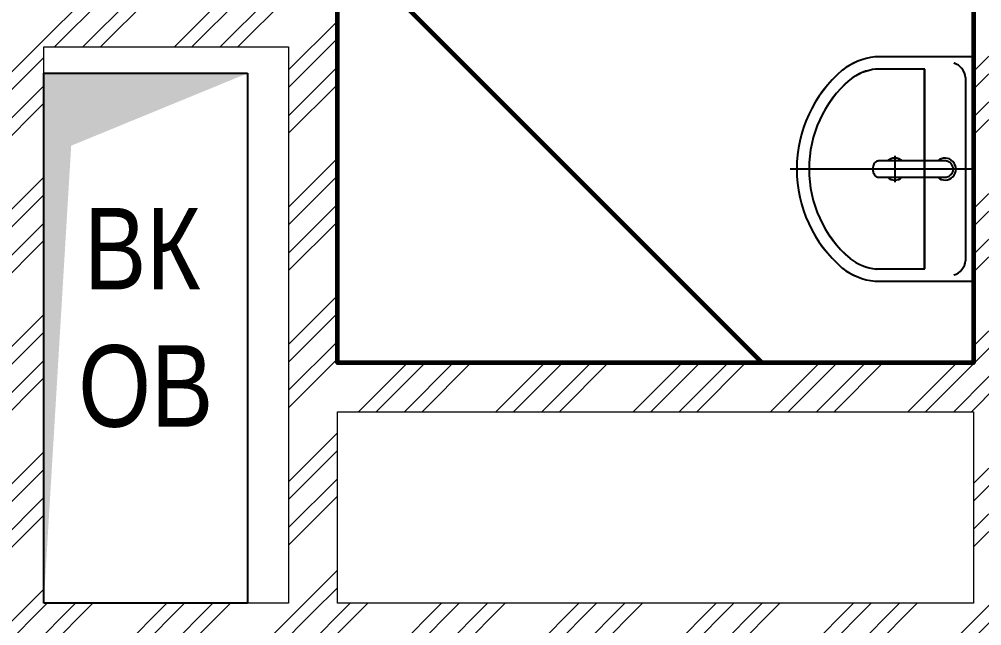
# Model space of a CAD drawing. Header units: millimetres. Extents: x 470010 to 1231400, y -134005 to 421770.
# Drawn here: x 687584 to 689944, y -38136 to -36649 of the extents above; entities that cross this region are included whole.
import ezdxf
from ezdxf.enums import TextEntityAlignment as Align

# ---------------------------------------------------------------- set-up
doc = ezdxf.new("R2010")
doc.units = ezdxf.units.MM
doc.layers.get('Defpoints').update_dxf_attribs({"color": 140})
for name, color, linetype, lineweight in [('0) шп потолок', 3, 'Continuous', 60), ('АР_Стены кирпич', 32, 'Continuous', 20), ('АР_Штриховка', 8, 'Continuous', 0), ('ВК_Шахты', 5, 'Continuous', 9)]:
    doc.layers.add(name, color=color, linetype=linetype, lineweight=lineweight)
doc.styles.add('style1', font='ARIALN.TTF')
pattern_1 = [(45, (602274.53, -216024.5), (-168.3798, 168.3798), []), (45, (602386.78, -216024.5), (-168.3798, 168.3798), [])]
pattern_2 = [(45, (-63444.08, -115658.25), (-168.3798, 168.3798), []), (45, (-63331.83, -115658.25), (-168.3798, 168.3798), [])]

# ---------------------------------------------------------------- blocks, each defined once
blk = doc.blocks.new('A$C9108343f')
at = {"layer": 'АР_Штриховка', "linetype": 'Continuous', "lineweight": 0, "true_color": 0x000000}
h = blk.add_hatch(dxfattribs=at)
h.set_pattern_fill('ANSI32', color=18, scale=25, style=0)
h.set_pattern_definition([(45, (-63444.08, -115658.25), (-168.3798, 168.3798), []), (45, (-63331.83, -115658.25), (-168.3798, 168.3798), [])])
h.paths.add_polyline_path([(24205, 62285), (24285, 62255), (24325, 62285), (24325, 62755), (24265, 62815), (24205, 62755)], flags=0)
h.paths.add_polyline_path([(24205, 62875), (24265, 62815), (24325, 62875), (24325, 65085), (24205, 65205)], flags=0)
h = blk.add_hatch(dxfattribs=at)
h.set_pattern_fill('ANSI32', color=18, scale=25, angle=-360, style=0)
h.set_pattern_definition(pattern_2)
h.paths.add_polyline_path([(21925, 65085), (21845, 65115), (21805, 65085), (21805, 63650.2), (21895, 63690.2), (21925, 63770.2)], flags=0)
h.paths.add_polyline_path([(21925, 63650.2), (21895, 63690.2), (21805, 63650.2), (21805, 62525), (21835, 62485), (21925, 62525)], flags=0)
h.paths.add_polyline_path([(21925, 62525), (21835, 62485), (21805, 62405), (21805, 62285), (21845, 62255), (21925, 62285)], flags=0)
h = blk.add_hatch(dxfattribs=at)
h.set_pattern_fill('ANSI32', color=18, scale=25, angle=-360, style=0)
h.set_pattern_definition([(45, (-63444.08, -115658.25), (-168.3798, 168.3798), []), (45, (-63331.83, -115658.25), (-168.3798, 168.3798), [])])
h.paths.add_polyline_path([(22645, 64305), (22525, 64305), (22525, 63770.2), (22555, 63690.2), (22645, 63650.2)], flags=0)
h.paths.add_polyline_path([(22645, 63650.2), (22555, 63690.2), (22525, 63650.2), (22525, 62755), (22615, 62795), (22645, 62875)], flags=0)
h.paths.add_polyline_path([(22645, 62755), (22615, 62795), (22525, 62755), (22525, 62285), (22565, 62255), (22645, 62285)], flags=0)
h = blk.add_hatch(dxfattribs=at)
h.set_pattern_fill('ANSI32', color=18, scale=25, angle=-360, style=0)
h.set_pattern_definition([(45, (-63444.08, -115658.25), (-168.3798, 168.3798), []), (45, (-63331.83, -115658.25), (-168.3798, 168.3798), [])])
h.paths.add_polyline_path([(21925, 63770.2), (21895, 63690.2), (21925, 63650.2), (22525, 63650.2), (22555, 63690.2), (22525, 63770.2)], flags=0)
h = blk.add_hatch(dxfattribs=at)
h.set_pattern_fill('ANSI32', color=18, scale=25, style=0)
h.set_pattern_definition([(45, (-63444.08, -115658.25), (-168.3798, 168.3798), []), (45, (-63331.83, -115658.25), (-168.3798, 168.3798), [])])
h.paths.add_polyline_path([(22645, 62875), (22615, 62795), (22645, 62755), (24205, 62755), (24265, 62815), (24205, 62875)], flags=0)
h.paths.add_polyline_path([(24325, 62875), (24265, 62815), (24325, 62755), (25274.9, 62755), (25354.9, 62785), (25394.9, 62875)], flags=0)
h.paths.add_polyline_path([(25394.9, 62875), (25354.9, 62785), (25394.9, 62755), (27155, 62755), (27155, 62875)], flags=0)
h = blk.add_hatch(dxfattribs=at)
h.set_pattern_fill('ANSI32', color=18, scale=25, angle=360, style=0)
h.set_pattern_definition(pattern_2)
h.paths.add_polyline_path([(27155, 62165), (27155, 62285), (25394.9, 62285), (25354.9, 62255), (25394.9, 62165)], flags=0)
h.paths.add_polyline_path([(25394.9, 62165), (25354.9, 62255), (25274.9, 62285), (24325, 62285), (24285, 62255), (24325, 62165)], flags=0)
h.paths.add_polyline_path([(24325, 62165), (24285, 62255), (24205, 62285), (23375, 62285), (23335, 62195), (23375, 62165)], flags=0)
h.paths.add_polyline_path([(23255, 62165), (23335, 62195), (23375, 62285), (22645, 62285), (22565, 62255), (22525, 62165)], flags=0)
h.paths.add_polyline_path([(22525, 62165), (22565, 62255), (22525, 62285), (21925, 62285), (21845, 62255), (21805, 62165)], flags=0)
h.paths.add_polyline_path([(21805, 62165), (21845, 62255), (21805, 62285), (19555, 62285), (19555, 62165)], flags=0)
at = {"color": 18, "true_color": 0x000000}
for p, q in [((24205, 63625), (23963.2, 63625)), ((24205, 63625), (23963.2, 63625)), ((24205, 63625), (24205, 63075)), ((24205, 63075), (24205, 63625)), ((24205, 63625), (24205, 63075)), ((24205, 63075), (24205, 63625)), ((24085, 63595), (23964.8, 63595)), ((24085, 63595), (23964.8, 63595)), ((24085, 63105), (24085, 63595)), ((24085, 63105), (24085, 63595)), ((24185, 63574.7), (24185, 63125.3)), ((24185, 63574.7), (24185, 63125.3)), ((23964.8, 63105), (24085, 63105)), ((23964.8, 63105), (24085, 63105)), ((23963.2, 63075), (24205, 63075)), ((23963.2, 63075), (24205, 63075))]:
    blk.add_line(p, q, dxfattribs=at)
at = {"color": 18, "linetype": 'Continuous', "true_color": 0x000000}
for p, q in [((21925, 62285), (21925, 63585)), ((21925, 63585), (22425, 63585)), ((21925, 62285), (21925, 63585)), ((21925, 63585), (22425, 63585)), ((22425, 63585), (22425, 62285)), ((22425, 63585), (22425, 62285)), ((22425, 62285), (21925, 62285)), ((22425, 62285), (21925, 62285))]:
    blk.add_line(p, q, dxfattribs=at)
at = {"color": 18, "true_color": 0x000000}
for centre, radius, start, end in [((23978.3, 63472.1), 153.6, 95.6219, 128.2668), ((23978.3, 63472.1), 153.6, 95.6219, 128.2668), ((24145.4, 63571.7), 39.7, 4.3521, 73.119), ((24145.4, 63571.7), 39.7, 4.3521, 73.119), ((24091.1, 63350), 319.7, 130.5997, 229.4003), ((24091.1, 63350), 319.7, 130.5997, 229.4003), ((23978.3, 63472.1), 123.6, 95.6219, 128.2668), ((23978.3, 63472.1), 123.6, 95.6219, 128.2668), ((24091.1, 63350), 289.7, 130.7241, 229.2759), ((24091.1, 63350), 289.7, 130.7241, 229.2759), ((24012, 63350), 27, 47.7946, 132.2054), ((24012, 63350), 27, 47.7946, 132.2054), ((24135, 63350), 27, 227.7946, 132.2054), ((24135, 63350), 27, 227.7946, 132.2054), ((24012, 63350), 27, 227.7946, 312.2054), ((24012, 63350), 27, 227.7946, 312.2054), ((23978.3, 63227.9), 123.6, 231.7332, 264.3781), ((23978.3, 63227.9), 123.6, 231.7332, 264.3781), ((23978.3, 63227.9), 153.6, 231.7332, 264.3781), ((23978.3, 63227.9), 153.6, 231.7332, 264.3781), ((24145.4, 63128.3), 39.7, 286.881, 355.6479), ((24145.4, 63128.3), 39.7, 286.881, 355.6479)]:
    blk.add_arc(centre, radius, start, end, dxfattribs=at)
blk.add_open_spline([(23972.7, 63330), (23971.8, 63330), (23971, 63330.1), (23969.4, 63330.4), (23968.5, 63330.7), (23966.9, 63331.4), (23966.2, 63331.9), (23964.3, 63333.2), (23963.2, 63334.3), (23961.4, 63336.6), (23960.6, 63337.8), (23959.3, 63340.6), (23958.8, 63342), (23958.1, 63344.8), (23957.9, 63346.3), (23957.7, 63348.4), (23957.7, 63349.2), (23957.6, 63350.6), (23957.7, 63351.3), (23957.8, 63352.7), (23957.9, 63353.5), (23958.2, 63355.9), (23958.7, 63357.7), (23960, 63361.1), (23960.9, 63362.7), (23962.8, 63365.3), (23963.8, 63366.3), (23966, 63368.1), (23967.2, 63368.8), (23969.5, 63369.6), (23970.6, 63369.9), (23971.8, 63370), (23972, 63370), (23972.2, 63370), (23972.2, 63370), (23972.4, 63370), (23972.5, 63370), (23972.6, 63370), (23972.6, 63370), (23972.7, 63370), (23972.7, 63370), (23972.7, 63370), (23972.7, 63370), (23972.8, 63370), (23972.9, 63370), (23973, 63370), (23973.1, 63370), (23973.3, 63370), (23973.5, 63370), (23974, 63370), (23974.4, 63370), (23975.4, 63370), (23976.2, 63370), (23978.3, 63370), (23979.7, 63370), (23984.1, 63370), (23987.1, 63370), (23996.2, 63370), (24002.6, 63370), (24022.3, 63370), (24036.4, 63370), (24054.7, 63370), (24057.9, 63370), (24067.7, 63370), (24074.3, 63370), (24094.8, 63370), (24109.1, 63370), (24127.2, 63370), (24130.2, 63370), (24133.5, 63370), (24133.7, 63370), (24134.1, 63370), (24134.2, 63370), (24134.4, 63370), (24134.5, 63370), (24134.7, 63370), (24134.8, 63370), (24134.9, 63370), (24134.9, 63370), (24134.9, 63370), (24135, 63370), (24135, 63370), (24135, 63370), (24135, 63370), (24135, 63370), (24135, 63370), (24135, 63370), (24135.1, 63370), (24135.1, 63370), (24135.2, 63370), (24135.3, 63370), (24135.5, 63370), (24135.6, 63370), (24136, 63370), (24136.3, 63370), (24137.2, 63369.9), (24137.7, 63369.8), (24139.5, 63369.5), (24140.6, 63369.2), (24142.9, 63368.4), (24144, 63367.9), (24146.2, 63366.6), (24147.2, 63365.8), (24149.2, 63364.1), (24150, 63363.2), (24151.6, 63361.2), (24152.3, 63360.1), (24153.4, 63357.9), (24153.8, 63356.7), (24154.5, 63354.4), (24154.7, 63353.3), (24154.9, 63351.5), (24154.9, 63350.9), (24155, 63349.9), (24155, 63349.6), (24154.9, 63348.8), (24154.9, 63348.4), (24154.8, 63347.3), (24154.7, 63346.5), (24154.2, 63344.3), (24153.7, 63342.8), (24152.3, 63339.9), (24151.5, 63338.6), (24149.4, 63336.1), (24148.2, 63334.9), (24145.6, 63333), (24144.2, 63332.2), (24141.3, 63331), (24139.8, 63330.5), (24138.1, 63330.2), (24137.8, 63330.2), (24137.1, 63330.1), (24136.7, 63330.1), (24136.1, 63330), (24136, 63330), (24135.6, 63330), (24135.4, 63330), (24135.1, 63330), (24135, 63330), (24135, 63330), (24135, 63330), (24134.9, 63330), (24134.9, 63330), (24134.9, 63330), (24134.9, 63330), (24134.8, 63330), (24134.8, 63330), (24134.6, 63330), (24134.6, 63330), (24134.3, 63330), (24134.1, 63330), (24133.6, 63330), (24133.3, 63330), (24132.3, 63330), (24131.6, 63330), (24129.6, 63330), (24128.2, 63330), (24124.2, 63330), (24121.6, 63330), (24113.7, 63330), (24108.5, 63330), (24093.3, 63330), (24083.5, 63330), (24055, 63330), (24037.4, 63330), (24003.4, 63330), (23987.2, 63330), (23972.7, 63330)], degree=3, knots=[0, 0, 0, 0, 0.153365, 0.153365, 0.30673, 0.30673, 0.460095, 0.460095, 0.703256, 0.703256, 0.946417, 0.946417, 1.189578, 1.189578, 1.432739, 1.432739, 1.565545, 1.565545, 1.691125, 1.691125, 1.816705, 1.816705, 2.111192, 2.111192, 2.405679, 2.405679, 2.645118, 2.645118, 2.884557, 2.884557, 3.077844, 3.077844, 3.107789, 3.107789, 3.118001, 3.118001, 3.138423, 3.138423, 3.141442, 3.141442, 3.141976, 3.141976, 3.142511, 3.142511, 3.143579, 3.143579, 3.145716, 3.145716, 3.14999, 3.14999, 3.158538, 3.158538, 3.175635, 3.175635, 3.209827, 3.209827, 3.278213, 3.278213, 3.414983, 3.414983, 3.688524, 3.688524, 3.745517, 3.745517, 3.859502, 3.859502, 4.087472, 4.087472, 4.133346, 4.133346, 4.136438, 4.136438, 4.138418, 4.138418, 4.140015, 4.140015, 4.140937, 4.140937, 4.141313, 4.141313, 4.141684, 4.141684, 4.142394, 4.142394, 4.143815, 4.143815, 4.146658, 4.146658, 4.152342, 4.152342, 4.163711, 4.163711, 4.186448, 4.186448, 4.231923, 4.231923, 4.322872, 4.322872, 4.504772, 4.504772, 4.686671, 4.686671, 4.86857, 4.86857, 5.05047, 5.05047, 5.232369, 5.232369, 5.414268, 5.414268, 5.596168, 5.596168, 5.695139, 5.695139, 5.756437, 5.756437, 5.817734, 5.817734, 5.940329, 5.940329, 6.172478, 6.172478, 6.404627, 6.404627, 6.636776, 6.636776, 6.868925, 6.868925, 7.101074, 7.101074, 7.139346, 7.139346, 7.215891, 7.215891, 7.233819, 7.233819, 7.269676, 7.269676, 7.283061, 7.283061, 7.283218, 7.283218, 7.283375, 7.283375, 7.28369, 7.28369, 7.28432, 7.28432, 7.285579, 7.285579, 7.288098, 7.288098, 7.293136, 7.293136, 7.303211, 7.303211, 7.323361, 7.323361, 7.363661, 7.363661, 7.444261, 7.444261, 7.605462, 7.605462, 7.927863, 7.927863, 8.283185, 8.283185, 8.283185, 8.283185], dxfattribs=at)
blk.add_open_spline([(23972.7, 63330), (23971.8, 63330), (23971, 63330.1), (23969.4, 63330.4), (23968.5, 63330.7), (23966.9, 63331.4), (23966.2, 63331.9), (23964.3, 63333.2), (23963.2, 63334.3), (23961.4, 63336.6), (23960.6, 63337.8), (23959.3, 63340.6), (23958.8, 63342), (23958.1, 63344.8), (23957.9, 63346.3), (23957.7, 63348.4), (23957.7, 63349.2), (23957.6, 63350.6), (23957.7, 63351.3), (23957.8, 63352.7), (23957.9, 63353.5), (23958.2, 63355.9), (23958.7, 63357.7), (23960, 63361.1), (23960.9, 63362.7), (23962.8, 63365.3), (23963.8, 63366.3), (23966, 63368.1), (23967.2, 63368.8), (23969.5, 63369.6), (23970.6, 63369.9), (23971.8, 63370), (23972, 63370), (23972.2, 63370), (23972.2, 63370), (23972.4, 63370), (23972.5, 63370), (23972.6, 63370), (23972.6, 63370), (23972.7, 63370), (23972.7, 63370), (23972.7, 63370), (23972.7, 63370), (23972.8, 63370), (23972.9, 63370), (23973, 63370), (23973.1, 63370), (23973.3, 63370), (23973.5, 63370), (23974, 63370), (23974.4, 63370), (23975.4, 63370), (23976.2, 63370), (23978.3, 63370), (23979.7, 63370), (23984.1, 63370), (23987.1, 63370), (23996.2, 63370), (24002.6, 63370), (24022.3, 63370), (24036.4, 63370), (24054.7, 63370), (24057.9, 63370), (24067.7, 63370), (24074.3, 63370), (24094.8, 63370), (24109.1, 63370), (24127.2, 63370), (24130.2, 63370), (24133.5, 63370), (24133.7, 63370), (24134.1, 63370), (24134.2, 63370), (24134.4, 63370), (24134.5, 63370), (24134.7, 63370), (24134.8, 63370), (24134.9, 63370), (24134.9, 63370), (24134.9, 63370), (24135, 63370), (24135, 63370), (24135, 63370), (24135, 63370), (24135, 63370), (24135, 63370), (24135, 63370), (24135.1, 63370), (24135.1, 63370), (24135.2, 63370), (24135.3, 63370), (24135.5, 63370), (24135.6, 63370), (24136, 63370), (24136.3, 63370), (24137.2, 63369.9), (24137.7, 63369.8), (24139.5, 63369.5), (24140.6, 63369.2), (24142.9, 63368.4), (24144, 63367.9), (24146.2, 63366.6), (24147.2, 63365.8), (24149.2, 63364.1), (24150, 63363.2), (24151.6, 63361.2), (24152.3, 63360.1), (24153.4, 63357.9), (24153.8, 63356.7), (24154.5, 63354.4), (24154.7, 63353.3), (24154.9, 63351.5), (24154.9, 63350.9), (24155, 63349.9), (24155, 63349.6), (24154.9, 63348.8), (24154.9, 63348.4), (24154.8, 63347.3), (24154.7, 63346.5), (24154.2, 63344.3), (24153.7, 63342.8), (24152.3, 63339.9), (24151.5, 63338.6), (24149.4, 63336.1), (24148.2, 63334.9), (24145.6, 63333), (24144.2, 63332.2), (24141.3, 63331), (24139.8, 63330.5), (24138.1, 63330.2), (24137.8, 63330.2), (24137.1, 63330.1), (24136.7, 63330.1), (24136.1, 63330), (24136, 63330), (24135.6, 63330), (24135.4, 63330), (24135.1, 63330), (24135, 63330), (24135, 63330), (24135, 63330), (24134.9, 63330), (24134.9, 63330), (24134.9, 63330), (24134.9, 63330), (24134.8, 63330), (24134.8, 63330), (24134.6, 63330), (24134.6, 63330), (24134.3, 63330), (24134.1, 63330), (24133.6, 63330), (24133.3, 63330), (24132.3, 63330), (24131.6, 63330), (24129.6, 63330), (24128.2, 63330), (24124.2, 63330), (24121.6, 63330), (24113.7, 63330), (24108.5, 63330), (24093.3, 63330), (24083.5, 63330), (24055, 63330), (24037.4, 63330), (24003.4, 63330), (23987.2, 63330), (23972.7, 63330)], degree=3, knots=[0, 0, 0, 0, 0.153365, 0.153365, 0.30673, 0.30673, 0.460095, 0.460095, 0.703256, 0.703256, 0.946417, 0.946417, 1.189578, 1.189578, 1.432739, 1.432739, 1.565545, 1.565545, 1.691125, 1.691125, 1.816705, 1.816705, 2.111192, 2.111192, 2.405679, 2.405679, 2.645118, 2.645118, 2.884557, 2.884557, 3.077844, 3.077844, 3.107789, 3.107789, 3.118001, 3.118001, 3.138423, 3.138423, 3.141442, 3.141442, 3.141976, 3.141976, 3.142511, 3.142511, 3.143579, 3.143579, 3.145716, 3.145716, 3.14999, 3.14999, 3.158538, 3.158538, 3.175635, 3.175635, 3.209827, 3.209827, 3.278213, 3.278213, 3.414983, 3.414983, 3.688524, 3.688524, 3.745517, 3.745517, 3.859502, 3.859502, 4.087472, 4.087472, 4.133346, 4.133346, 4.136438, 4.136438, 4.138418, 4.138418, 4.140015, 4.140015, 4.140937, 4.140937, 4.141313, 4.141313, 4.141684, 4.141684, 4.142394, 4.142394, 4.143815, 4.143815, 4.146658, 4.146658, 4.152342, 4.152342, 4.163711, 4.163711, 4.186448, 4.186448, 4.231923, 4.231923, 4.322872, 4.322872, 4.504772, 4.504772, 4.686671, 4.686671, 4.86857, 4.86857, 5.05047, 5.05047, 5.232369, 5.232369, 5.414268, 5.414268, 5.596168, 5.596168, 5.695139, 5.695139, 5.756437, 5.756437, 5.817734, 5.817734, 5.940329, 5.940329, 6.172478, 6.172478, 6.404627, 6.404627, 6.636776, 6.636776, 6.868925, 6.868925, 7.101074, 7.101074, 7.139346, 7.139346, 7.215891, 7.215891, 7.233819, 7.233819, 7.269676, 7.269676, 7.283061, 7.283061, 7.283218, 7.283218, 7.283375, 7.283375, 7.28369, 7.28369, 7.28432, 7.28432, 7.285579, 7.285579, 7.288098, 7.288098, 7.293136, 7.293136, 7.303211, 7.303211, 7.323361, 7.323361, 7.363661, 7.363661, 7.444261, 7.444261, 7.605462, 7.605462, 7.927863, 7.927863, 8.283185, 8.283185, 8.283185, 8.283185], dxfattribs=at)
at = {"color": 18, "linetype": 'Continuous', "true_color": 0x000000}
blk.add_solid([(21925, 62285), (21925, 63585), (21992.3, 63407.4), (22425, 63585)], dxfattribs=at)
blk.add_solid([(21925, 62285), (21925, 63585), (21992.3, 63407.4), (22425, 63585)], dxfattribs=at)
at = {"layer": '0) шп потолок'}
blk.add_lwpolyline([(19565, 66305), (24525, 66305), (24525, 67485), (27135, 67529.7), (27135, 62875), (24525, 62875), (24525, 65145), (24205, 65205), (24205, 62875), (22645, 62875), (22645, 65205), (19565, 65205)], close=True, dxfattribs=at)
at = {"layer": 'Defpoints', "color": 18, "true_color": 0x000000}
for p, q in [((24012, 63382.4), (24012, 63317.6)), ((24012, 63382.4), (24012, 63317.6)), ((24205, 63350), (23755, 63350)), ((24205, 63350), (23755, 63350))]:
    blk.add_line(p, q, dxfattribs=at)
at = {"layer": 'АР_Стены кирпич', "color": 18, "linetype": 'Continuous', "lineweight": 20, "true_color": 0x000000}
for p, q in [((24205, 65205), (24205, 62875)), ((22645, 63650.2), (22645, 64305)), ((21925, 62525), (21925, 63650.2)), ((21925, 63650.2), (22525, 63650.2)), ((22525, 63650.2), (22525, 62755)), ((22645, 62875), (22645, 63650.2)), ((24205, 62875), (22645, 62875)), ((22525, 62755), (22525, 62285)), ((22645, 62755), (24205, 62755)), ((22645, 62285), (22645, 62755)), ((24205, 62755), (24205, 62285)), ((21925, 62285), (21925, 62525)), ((22525, 62285), (21925, 62285)), ((23375, 62285), (22645, 62285)), ((24205, 62285), (23375, 62285))]:
    blk.add_line(p, q, dxfattribs=at)
at = {"layer": 'Defpoints', "color": 18, "true_color": 0x000000, "style": 'style1'}
for p in [(143949.3, 316089.1), (143975, 281639.5), (143890.4, 273244.7), (143840, 264276.8), (143967.8, 254892.4), (12252, 104178.1), (12382.6, 96023.1)]:
    blk.add_attdef('АР-ПОМЕЩЕНИЕ:НАИМЕНОВАНИЕ', text='', height=100, dxfattribs=at).set_placement(p, align=Align.MIDDLE)
at = {"layer": 'Defpoints', "color": 18, "true_color": 0x000000, "style": 'style1', "flags": 8}
for p in [(143951.3, 279099.1), (143848.3, 269251.1), (143875.3, 260094.2), (144049.7, 250824.7), (163419.3, 238153.4), (155897.5, 237966), (183037.2, 237966), (143342.9, 237876.2)]:
    blk.add_attdef('АР-ПОМЕЩЕНИЕ:НАИМЕНОВАНИЕ', text='', height=100, dxfattribs=at).set_placement(p, align=Align.MIDDLE)
at = {"layer": 'ВК_Шахты', "color": 18, "true_color": 0x000000, "style": 'style1'}
for s, p in [('ВК', (22023.8, 63054.9)), ('ОВ', (22009.6, 62718.1))]:
    blk.add_text(s, height=200, dxfattribs=at).set_placement(p)

msp = doc.modelspace()

# ---------------------------------------------------------------- hatches: boundary and pattern name
at = {"layer": '0) шп потолок', "true_color": 0xf26722}
h = msp.add_hatch(dxfattribs=at)
h.set_pattern_fill('ANSI31', color=30, scale=333, angle=90)
h.paths.add_polyline_path([(685283.57, -34061.242), (690243.57, -34061.242), (690243.57, -32881.242), (692853.57, -32836.56), (692853.57, -37491.242), (690243.57, -37491.242), (690243.57, -35221.242), (689923.57, -35161.242), (689923.57, -37491.242), (688363.57, -37491.242), (688363.57, -35161.243), (685283.57, -35161.242)])
at = {"layer": 'АР_Штриховка', "linetype": 'Continuous', "lineweight": 0, "true_color": 0x000000}
h = msp.add_hatch(dxfattribs=at)
h.set_pattern_fill('ANSI32', color=18, scale=25, style=0)
h.set_pattern_definition([(45, (602274.53, -216024.5), (-168.3798, 168.3798), []), (45, (602386.78, -216024.5), (-168.3798, 168.3798), [])])
h.paths.add_polyline_path([(689923.57, -38081.242), (690003.57, -38111.242), (690043.57, -38081.242), (690043.57, -37611.242), (689983.57, -37551.242), (689923.57, -37611.242)], flags=0)
h.paths.add_polyline_path([(689923.57, -37491.242), (689983.57, -37551.242), (690043.57, -37491.242), (690043.57, -35281.242), (689923.57, -35161.242)], flags=0)
h = msp.add_hatch(dxfattribs=at)
h.set_pattern_fill('ANSI32', color=18, scale=25, angle=-360, style=0)
h.set_pattern_definition(pattern_1)
h.paths.add_polyline_path([(687643.57, -35281.242), (687563.57, -35251.242), (687523.57, -35281.242), (687523.57, -36716.01), (687613.57, -36676.01), (687643.57, -36596.01)], flags=0)
h.paths.add_polyline_path([(687643.57, -36716.01), (687613.57, -36676.01), (687523.57, -36716.01), (687523.57, -37841.242), (687553.57, -37881.242), (687643.57, -37841.242)], flags=0)
h.paths.add_polyline_path([(687643.57, -37841.242), (687553.57, -37881.242), (687523.57, -37961.242), (687523.57, -38081.242), (687563.57, -38111.242), (687643.57, -38081.242)], flags=0)
h = msp.add_hatch(dxfattribs=at)
h.set_pattern_fill('ANSI32', color=18, scale=25, angle=-360, style=0)
h.set_pattern_definition([(45, (602274.53, -216024.5), (-168.3798, 168.3798), []), (45, (602386.78, -216024.5), (-168.3798, 168.3798), [])])
h.paths.add_polyline_path([(688363.571, -36061.243), (688243.571, -36061.243), (688243.57, -36596.01), (688273.57, -36676.01), (688363.57, -36716.01)], flags=0)
h.paths.add_polyline_path([(688363.57, -36716.01), (688273.57, -36676.01), (688243.57, -36716.01), (688243.57, -37611.242), (688333.57, -37571.242), (688363.57, -37491.242)], flags=0)
h.paths.add_polyline_path([(688363.57, -37611.242), (688333.57, -37571.242), (688243.57, -37611.242), (688243.57, -38081.242), (688283.57, -38111.242), (688363.57, -38081.242)], flags=0)
h = msp.add_hatch(dxfattribs=at)
h.set_pattern_fill('ANSI32', color=18, scale=25, angle=-360, style=0)
h.set_pattern_definition([(45, (602274.53, -216024.5), (-168.3798, 168.3798), []), (45, (602386.78, -216024.5), (-168.3798, 168.3798), [])])
h.paths.add_polyline_path([(687643.57, -36596.01), (687613.57, -36676.01), (687643.57, -36716.01), (688243.57, -36716.01), (688273.57, -36676.01), (688243.57, -36596.01)], flags=0)
h = msp.add_hatch(dxfattribs=at)
h.set_pattern_fill('ANSI32', color=18, scale=25, style=0)
h.set_pattern_definition([(45, (602274.53, -216024.5), (-168.3798, 168.3798), []), (45, (602386.78, -216024.5), (-168.3798, 168.3798), [])])
h.paths.add_polyline_path([(688363.57, -37491.242), (688333.57, -37571.242), (688363.57, -37611.242), (689923.57, -37611.242), (689983.57, -37551.242), (689923.57, -37491.242)], flags=0)
h.paths.add_polyline_path([(690043.57, -37491.242), (689983.57, -37551.242), (690043.57, -37611.242), (690993.51, -37611.242), (691073.51, -37581.242), (691113.51, -37491.242)], flags=0)
h.paths.add_polyline_path([(691113.51, -37491.242), (691073.51, -37581.242), (691113.51, -37611.242), (692873.57, -37611.242), (692873.57, -37491.242)], flags=0)
h = msp.add_hatch(dxfattribs=at)
h.set_pattern_fill('ANSI32', color=18, scale=25, angle=360, style=0)
h.set_pattern_definition(pattern_1)
h.paths.add_polyline_path([(692873.57, -38201.242), (692873.57, -38081.242), (691113.51, -38081.242), (691073.51, -38111.242), (691113.51, -38201.242)], flags=0)
h.paths.add_polyline_path([(691113.51, -38201.242), (691073.51, -38111.242), (690993.51, -38081.242), (690043.57, -38081.242), (690003.57, -38111.242), (690043.57, -38201.242)], flags=0)
h.paths.add_polyline_path([(690043.57, -38201.242), (690003.57, -38111.242), (689923.57, -38081.242), (689093.57, -38081.242), (689053.57, -38171.242), (689093.57, -38201.242)], flags=0)
h.paths.add_polyline_path([(688973.57, -38201.242), (689053.57, -38171.242), (689093.57, -38081.242), (688363.57, -38081.242), (688283.57, -38111.242), (688243.57, -38201.242)], flags=0)
h.paths.add_polyline_path([(688243.57, -38201.242), (688283.57, -38111.242), (688243.57, -38081.242), (687643.57, -38081.242), (687563.57, -38111.242), (687523.57, -38201.242)], flags=0)
h.paths.add_polyline_path([(687523.57, -38201.242), (687563.57, -38111.242), (687523.57, -38081.242), (685273.57, -38081.242), (685273.57, -38201.242)], flags=0)

# ---------------------------------------------------------------- linework, layer by layer
at = {"color": 18, "true_color": 0x000000}
for p, q in [((689923.57, -36741.242), (689681.817, -36741.242)), ((689923.57, -36741.242), (689681.817, -36741.242)), ((689923.57, -36741.242), (689923.57, -37291.242)), ((689923.57, -37291.242), (689923.57, -36741.242)), ((689923.57, -36741.242), (689923.57, -37291.242)), ((689923.57, -37291.242), (689923.57, -36741.242)), ((689803.57, -36771.242), (689683.37, -36771.242)), ((689803.57, -36771.242), (689683.37, -36771.242)), ((689803.57, -37261.242), (689803.57, -36771.242)), ((689803.57, -37261.242), (689803.57, -36771.242)), ((689903.57, -36791.569), (689903.57, -37240.916)), ((689903.57, -36791.569), (689903.57, -37240.916)), ((689683.37, -37261.242), (689803.57, -37261.242)), ((689683.37, -37261.242), (689803.57, -37261.242)), ((689681.817, -37291.242), (689923.57, -37291.242)), ((689681.817, -37291.242), (689923.57, -37291.242))]:
    msp.add_line(p, q, dxfattribs=at)
at = {"color": 18, "linetype": 'Continuous', "true_color": 0x000000}
for p, q in [((687643.571, -38081.243), (687643.571, -36781.243)), ((687643.571, -36781.243), (688143.571, -36781.243)), ((687643.571, -38081.243), (687643.571, -36781.243)), ((687643.571, -36781.243), (688143.571, -36781.243)), ((688143.571, -36781.243), (688143.571, -38081.243)), ((688143.571, -36781.243), (688143.571, -38081.243)), ((688143.571, -38081.243), (687643.571, -38081.243)), ((688143.571, -38081.243), (687643.571, -38081.243))]:
    msp.add_line(p, q, dxfattribs=at)
at = {"color": 18, "true_color": 0x000000}
for centre, radius, start, end in [((689696.868, -36894.137), 153.634, 95.621869, 128.266847), ((689696.868, -36894.137), 153.634, 95.621869, 128.266847), ((689863.988, -36794.581), 39.697, 4.352116, 73.118961), ((689863.988, -36794.581), 39.697, 4.352116, 73.118961), ((689809.76, -37016.242), 319.685, 130.599722, 229.400278), ((689809.76, -37016.242), 319.685, 130.599722, 229.400278), ((689696.868, -36894.137), 123.634, 95.621869, 128.266847), ((689696.868, -36894.137), 123.634, 95.621869, 128.266847), ((689809.76, -37016.242), 289.685, 130.724125, 229.275875), ((689809.76, -37016.242), 289.685, 130.724125, 229.275875), ((689730.57, -37016.242), 27, 47.794554, 132.205446), ((689730.57, -37016.242), 27, 47.794554, 132.205446), ((689853.57, -37016.242), 27, 227.794554, 132.205446), ((689853.57, -37016.242), 27, 227.794554, 132.205446), ((689730.57, -37016.242), 27, 227.794554, 312.205446), ((689730.57, -37016.242), 27, 227.794554, 312.205446), ((689696.868, -37138.347), 123.634, 231.733153, 264.378131), ((689696.868, -37138.347), 123.634, 231.733153, 264.378131), ((689696.868, -37138.347), 153.634, 231.733153, 264.378131), ((689696.868, -37138.347), 153.634, 231.733153, 264.378131), ((689863.988, -37237.903), 39.697, 286.881039, 355.647884), ((689863.988, -37237.903), 39.697, 286.881039, 355.647884)]:
    msp.add_arc(centre, radius, start, end, dxfattribs=at)
msp.add_open_spline([(689691.264, -37036.242), (689690.458, -37036.242), (689689.629, -37036.158), (689687.974, -37035.803), (689687.148, -37035.533), (689685.548, -37034.814), (689684.774, -37034.366), (689682.881, -37033.011), (689681.829, -37031.988), (689679.998, -37029.68), (689679.218, -37028.396), (689677.941, -37025.689), (689677.443, -37024.267), (689676.714, -37021.407), (689676.482, -37019.969), (689676.298, -37017.811), (689676.266, -37017.061), (689676.262, -37015.637), (689676.285, -37014.933), (689676.392, -37013.498), (689676.474, -37012.768), (689676.86, -37010.31), (689677.311, -37008.554), (689678.625, -37005.179), (689679.487, -37003.561), (689681.418, -37000.953), (689682.418, -36999.902), (689684.639, -36998.154), (689685.862, -36997.46), (689688.159, -36996.61), (689689.215, -36996.377), (689690.409, -36996.272), (689690.569, -36996.262), (689690.782, -36996.252), (689690.836, -36996.25), (689690.998, -36996.245), (689691.106, -36996.243), (689691.23, -36996.242), (689691.245, -36996.242), (689691.264, -36996.242), (689691.289, -36996.242), (689691.332, -36996.242), (689691.354, -36996.242), (689691.42, -36996.242), (689691.464, -36996.242), (689691.595, -36996.242), (689691.682, -36996.242), (689691.945, -36996.242), (689692.12, -36996.242), (689692.647, -36996.242), (689693, -36996.242), (689694.059, -36996.242), (689694.769, -36996.242), (689696.912, -36996.242), (689698.356, -36996.242), (689702.733, -36996.242), (689705.714, -36996.242), (689714.84, -36996.242), (689721.172, -36996.242), (689740.91, -36996.242), (689755.059, -36996.242), (689773.352, -36996.242), (689776.549, -36996.242), (689786.27, -36996.242), (689792.922, -36996.242), (689813.394, -36996.242), (689827.73, -36996.242), (689845.777, -36996.242), (689848.828, -36996.242), (689852.114, -36996.242), (689852.322, -36996.242), (689852.663, -36996.242), (689852.796, -36996.242), (689853.036, -36996.242), (689853.144, -36996.242), (689853.313, -36996.242), (689853.375, -36996.242), (689853.463, -36996.242), (689853.488, -36996.242), (689853.538, -36996.242), (689853.569, -36996.242), (689853.576, -36996.242), (689853.58, -36996.242), (689853.593, -36996.242), (689853.601, -36996.242), (689853.627, -36996.242), (689853.644, -36996.242), (689853.695, -36996.243), (689853.729, -36996.243), (689853.832, -36996.244), (689853.901, -36996.245), (689854.107, -36996.249), (689854.245, -36996.253), (689854.661, -36996.27), (689854.94, -36996.287), (689855.783, -36996.357), (689856.352, -36996.428), (689858.069, -36996.72), (689859.229, -36997.021), (689861.521, -36997.85), (689862.652, -36998.379), (689864.821, -36999.659), (689865.857, -37000.41), (689867.772, -37002.103), (689868.65, -37003.044), (689870.203, -37005.064), (689870.877, -37006.142), (689871.997, -37008.369), (689872.444, -37009.518), (689873.112, -37011.823), (689873.334, -37012.978), (689873.522, -37014.725), (689873.558, -37015.333), (689873.573, -37016.301), (689873.569, -37016.668), (689873.539, -37017.415), (689873.513, -37017.792), (689873.403, -37018.933), (689873.284, -37019.705), (689872.797, -37021.949), (689872.3, -37023.431), (689870.934, -37026.293), (689870.063, -37027.671), (689867.997, -37030.189), (689866.802, -37031.327), (689864.195, -37033.264), (689862.785, -37034.062), (689859.887, -37035.283), (689858.401, -37035.706), (689856.699, -37035.997), (689856.459, -37036.034), (689855.741, -37036.13), (689855.266, -37036.176), (689854.686, -37036.211), (689854.576, -37036.217), (689854.248, -37036.232), (689854.03, -37036.238), (689853.733, -37036.242), (689853.652, -37036.242), (689853.571, -37036.242), (689853.574, -37036.242), (689853.553, -37036.242), (689853.542, -37036.242), (689853.51, -37036.242), (689853.489, -37036.242), (689853.425, -37036.242), (689853.383, -37036.242), (689853.256, -37036.242), (689853.171, -37036.242), (689852.917, -37036.242), (689852.748, -37036.242), (689852.24, -37036.242), (689851.902, -37036.242), (689850.888, -37036.242), (689850.214, -37036.242), (689848.194, -37036.242), (689846.854, -37036.242), (689842.848, -37036.242), (689840.198, -37036.242), (689832.315, -37036.242), (689827.146, -37036.242), (689811.895, -37036.242), (689802.072, -37036.242), (689773.634, -37036.242), (689756.05, -37036.242), (689721.979, -37036.242), (689705.786, -37036.242), (689691.264, -37036.242)], degree=3, knots=[0, 0, 0, 0, 0.15336513, 0.15336513, 0.30673026, 0.30673026, 0.46009539, 0.46009539, 0.70325641, 0.70325641, 0.94641743, 0.94641743, 1.18957844, 1.18957844, 1.43273946, 1.43273946, 1.5655445, 1.5655445, 1.69112476, 1.69112476, 1.81670502, 1.81670502, 2.11119197, 2.11119197, 2.40567891, 2.40567891, 2.64511775, 2.64511775, 2.88455659, 2.88455659, 3.07784419, 3.07784419, 3.10778918, 3.10778918, 3.11800061, 3.11800061, 3.13842346, 3.13842346, 3.14144206, 3.14144206, 3.14197632, 3.14197632, 3.14251058, 3.14251058, 3.14357911, 3.14357911, 3.14571615, 3.14571615, 3.14999023, 3.14999023, 3.15853839, 3.15853839, 3.17563471, 3.17563471, 3.20982735, 3.20982735, 3.27821265, 3.27821265, 3.41498323, 3.41498323, 3.68852439, 3.68852439, 3.74551689, 3.74551689, 3.8595019, 3.8595019, 4.08747191, 4.08747191, 4.13334603, 4.13334603, 4.13643793, 4.13643793, 4.13841771, 4.13841771, 4.14001458, 4.14001458, 4.14093742, 4.14093742, 4.14131307, 4.14131307, 4.1416837, 4.1416837, 4.14239425, 4.14239425, 4.14381534, 4.14381534, 4.14665751, 4.14665751, 4.15234187, 4.15234187, 4.16371057, 4.16371057, 4.18644798, 4.18644798, 4.23192281, 4.23192281, 4.32287246, 4.32287246, 4.50477175, 4.50477175, 4.68667105, 4.68667105, 4.86857035, 4.86857035, 5.05046964, 5.05046964, 5.23236894, 5.23236894, 5.41426824, 5.41426824, 5.59616754, 5.59616754, 5.69513944, 5.69513944, 5.75643692, 5.75643692, 5.81773439, 5.81773439, 5.94032935, 5.94032935, 6.17247822, 6.17247822, 6.40462709, 6.40462709, 6.63677597, 6.63677597, 6.86892484, 6.86892484, 7.10107371, 7.10107371, 7.13934611, 7.13934611, 7.21589092, 7.21589092, 7.23381919, 7.23381919, 7.26967573, 7.26967573, 7.28306064, 7.28306064, 7.28321807, 7.28321807, 7.28337549, 7.28337549, 7.28369033, 7.28369033, 7.28432002, 7.28432002, 7.2855794, 7.2855794, 7.28809816, 7.28809816, 7.29313568, 7.29313568, 7.30321071, 7.30321071, 7.32336077, 7.32336077, 7.3636609, 7.3636609, 7.44426116, 7.44426116, 7.60546168, 7.60546168, 7.92786272, 7.92786272, 8.28318531, 8.28318531, 8.28318531, 8.28318531], dxfattribs=at)
msp.add_open_spline([(689691.264, -37036.242), (689690.458, -37036.242), (689689.629, -37036.158), (689687.974, -37035.803), (689687.148, -37035.533), (689685.548, -37034.814), (689684.774, -37034.366), (689682.881, -37033.011), (689681.829, -37031.988), (689679.998, -37029.68), (689679.218, -37028.396), (689677.941, -37025.689), (689677.443, -37024.267), (689676.714, -37021.407), (689676.482, -37019.969), (689676.298, -37017.811), (689676.266, -37017.061), (689676.262, -37015.637), (689676.285, -37014.933), (689676.392, -37013.498), (689676.474, -37012.768), (689676.86, -37010.31), (689677.311, -37008.554), (689678.625, -37005.179), (689679.487, -37003.561), (689681.418, -37000.953), (689682.418, -36999.902), (689684.639, -36998.154), (689685.862, -36997.46), (689688.159, -36996.61), (689689.215, -36996.377), (689690.409, -36996.272), (689690.569, -36996.262), (689690.782, -36996.252), (689690.836, -36996.25), (689690.998, -36996.245), (689691.106, -36996.243), (689691.23, -36996.242), (689691.245, -36996.242), (689691.264, -36996.242), (689691.289, -36996.242), (689691.332, -36996.242), (689691.354, -36996.242), (689691.42, -36996.242), (689691.464, -36996.242), (689691.595, -36996.242), (689691.682, -36996.242), (689691.945, -36996.242), (689692.12, -36996.242), (689692.647, -36996.242), (689693, -36996.242), (689694.059, -36996.242), (689694.769, -36996.242), (689696.912, -36996.242), (689698.356, -36996.242), (689702.733, -36996.242), (689705.714, -36996.242), (689714.84, -36996.242), (689721.172, -36996.242), (689740.91, -36996.242), (689755.059, -36996.242), (689773.352, -36996.242), (689776.549, -36996.242), (689786.27, -36996.242), (689792.922, -36996.242), (689813.394, -36996.242), (689827.73, -36996.242), (689845.777, -36996.242), (689848.828, -36996.242), (689852.114, -36996.242), (689852.322, -36996.242), (689852.663, -36996.242), (689852.796, -36996.242), (689853.036, -36996.242), (689853.144, -36996.242), (689853.313, -36996.242), (689853.375, -36996.242), (689853.463, -36996.242), (689853.488, -36996.242), (689853.538, -36996.242), (689853.569, -36996.242), (689853.576, -36996.242), (689853.58, -36996.242), (689853.593, -36996.242), (689853.601, -36996.242), (689853.627, -36996.242), (689853.644, -36996.242), (689853.695, -36996.243), (689853.729, -36996.243), (689853.832, -36996.244), (689853.901, -36996.245), (689854.107, -36996.249), (689854.245, -36996.253), (689854.661, -36996.27), (689854.94, -36996.287), (689855.783, -36996.357), (689856.352, -36996.428), (689858.069, -36996.72), (689859.229, -36997.021), (689861.521, -36997.85), (689862.652, -36998.379), (689864.821, -36999.659), (689865.857, -37000.41), (689867.772, -37002.103), (689868.65, -37003.044), (689870.203, -37005.064), (689870.877, -37006.142), (689871.997, -37008.369), (689872.444, -37009.518), (689873.112, -37011.823), (689873.334, -37012.978), (689873.522, -37014.725), (689873.558, -37015.333), (689873.573, -37016.301), (689873.569, -37016.668), (689873.539, -37017.415), (689873.513, -37017.792), (689873.403, -37018.933), (689873.284, -37019.705), (689872.797, -37021.949), (689872.3, -37023.431), (689870.934, -37026.293), (689870.063, -37027.671), (689867.997, -37030.189), (689866.802, -37031.327), (689864.195, -37033.264), (689862.785, -37034.062), (689859.887, -37035.283), (689858.401, -37035.706), (689856.699, -37035.997), (689856.459, -37036.034), (689855.741, -37036.13), (689855.266, -37036.176), (689854.686, -37036.211), (689854.576, -37036.217), (689854.248, -37036.232), (689854.03, -37036.238), (689853.733, -37036.242), (689853.652, -37036.242), (689853.571, -37036.242), (689853.574, -37036.242), (689853.553, -37036.242), (689853.542, -37036.242), (689853.51, -37036.242), (689853.489, -37036.242), (689853.425, -37036.242), (689853.383, -37036.242), (689853.256, -37036.242), (689853.171, -37036.242), (689852.917, -37036.242), (689852.748, -37036.242), (689852.24, -37036.242), (689851.902, -37036.242), (689850.888, -37036.242), (689850.214, -37036.242), (689848.194, -37036.242), (689846.854, -37036.242), (689842.848, -37036.242), (689840.198, -37036.242), (689832.315, -37036.242), (689827.146, -37036.242), (689811.895, -37036.242), (689802.072, -37036.242), (689773.634, -37036.242), (689756.05, -37036.242), (689721.979, -37036.242), (689705.786, -37036.242), (689691.264, -37036.242)], degree=3, knots=[0, 0, 0, 0, 0.15336513, 0.15336513, 0.30673026, 0.30673026, 0.46009539, 0.46009539, 0.70325641, 0.70325641, 0.94641743, 0.94641743, 1.18957844, 1.18957844, 1.43273946, 1.43273946, 1.5655445, 1.5655445, 1.69112476, 1.69112476, 1.81670502, 1.81670502, 2.11119197, 2.11119197, 2.40567891, 2.40567891, 2.64511775, 2.64511775, 2.88455659, 2.88455659, 3.07784419, 3.07784419, 3.10778918, 3.10778918, 3.11800061, 3.11800061, 3.13842346, 3.13842346, 3.14144206, 3.14144206, 3.14197632, 3.14197632, 3.14251058, 3.14251058, 3.14357911, 3.14357911, 3.14571615, 3.14571615, 3.14999023, 3.14999023, 3.15853839, 3.15853839, 3.17563471, 3.17563471, 3.20982735, 3.20982735, 3.27821265, 3.27821265, 3.41498323, 3.41498323, 3.68852439, 3.68852439, 3.74551689, 3.74551689, 3.8595019, 3.8595019, 4.08747191, 4.08747191, 4.13334603, 4.13334603, 4.13643793, 4.13643793, 4.13841771, 4.13841771, 4.14001458, 4.14001458, 4.14093742, 4.14093742, 4.14131307, 4.14131307, 4.1416837, 4.1416837, 4.14239425, 4.14239425, 4.14381534, 4.14381534, 4.14665751, 4.14665751, 4.15234187, 4.15234187, 4.16371057, 4.16371057, 4.18644798, 4.18644798, 4.23192281, 4.23192281, 4.32287246, 4.32287246, 4.50477175, 4.50477175, 4.68667105, 4.68667105, 4.86857035, 4.86857035, 5.05046964, 5.05046964, 5.23236894, 5.23236894, 5.41426824, 5.41426824, 5.59616754, 5.59616754, 5.69513944, 5.69513944, 5.75643692, 5.75643692, 5.81773439, 5.81773439, 5.94032935, 5.94032935, 6.17247822, 6.17247822, 6.40462709, 6.40462709, 6.63677597, 6.63677597, 6.86892484, 6.86892484, 7.10107371, 7.10107371, 7.13934611, 7.13934611, 7.21589092, 7.21589092, 7.23381919, 7.23381919, 7.26967573, 7.26967573, 7.28306064, 7.28306064, 7.28321807, 7.28321807, 7.28337549, 7.28337549, 7.28369033, 7.28369033, 7.28432002, 7.28432002, 7.2855794, 7.2855794, 7.28809816, 7.28809816, 7.29313568, 7.29313568, 7.30321071, 7.30321071, 7.32336077, 7.32336077, 7.3636609, 7.3636609, 7.44426116, 7.44426116, 7.60546168, 7.60546168, 7.92786272, 7.92786272, 8.28318531, 8.28318531, 8.28318531, 8.28318531], dxfattribs=at)
at = {"color": 18, "linetype": 'Continuous', "true_color": 0x000000}
msp.add_solid([(687643.571, -38081.243), (687643.571, -36781.243), (687710.895, -36958.793), (688143.571, -36781.243)], dxfattribs=at)
msp.add_solid([(687643.571, -38081.243), (687643.571, -36781.243), (687710.895, -36958.793), (688143.571, -36781.243)], dxfattribs=at)
at = {"layer": '0) шп потолок'}
msp.add_lwpolyline([(685283.57, -34061.242), (690243.57, -34061.242), (690243.57, -32881.242), (692853.57, -32836.56), (692853.57, -37491.242), (690243.57, -37491.242), (690243.57, -35221.242), (689923.57, -35161.242), (689923.57, -37491.242), (688363.57, -37491.242), (688363.57, -35161.243), (685283.57, -35161.242)], close=True, dxfattribs=at)
at = {"layer": 'АР_Стены кирпич', "color": 18, "linetype": 'Continuous', "lineweight": 20, "true_color": 0x000000}
for p, q in [((689923.57, -35161.242), (689923.57, -37491.242)), ((688363.57, -36716.01), (688363.571, -36061.243)), ((687643.57, -37841.242), (687643.57, -36716.01)), ((687643.57, -36716.01), (688243.57, -36716.01)), ((688243.57, -36716.01), (688243.57, -37611.242)), ((688363.57, -37491.242), (688363.57, -36716.01)), ((689923.57, -37491.242), (688363.57, -37491.242)), ((688243.57, -37611.242), (688243.57, -38081.242)), ((688363.57, -37611.242), (689923.57, -37611.242)), ((688363.57, -38081.242), (688363.57, -37611.242)), ((689923.57, -37611.242), (689923.57, -38081.242)), ((687643.57, -38081.242), (687643.57, -37841.242)), ((688243.57, -38081.242), (687643.57, -38081.242)), ((689093.57, -38081.242), (688363.57, -38081.242)), ((689923.57, -38081.242), (689093.57, -38081.242))]:
    msp.add_line(p, q, dxfattribs=at)

# ---------------------------------------------------------------- block references
msp.add_blockref('A$C9108343f', (665718.612, -100366.242))

# ---------------------------------------------------------------- texts
at = {"layer": 'ВК_Шахты', "color": 18, "true_color": 0x000000, "style": 'style1'}
for s, p in [('ВК', (687742.411, -37311.301)), ('ОВ', (687728.223, -37648.182))]:
    msp.add_text(s, height=200, dxfattribs=at).set_placement(p)

doc.saveas('drawing.dxf')
